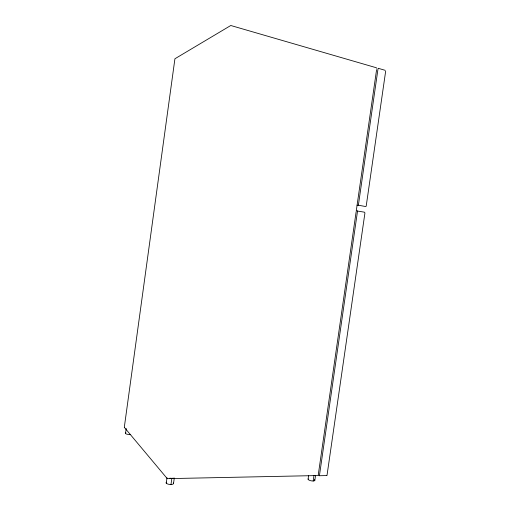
<?xml version="1.0" encoding="UTF-8"?>
<svg xmlns="http://www.w3.org/2000/svg" width="510" height="510" viewBox="0 0 510 510"><rect width="100%" height="100%" fill="white"/><g stroke="black" fill="none" stroke-linecap="round" stroke-linejoin="round"><path stroke-width="0.76" d="M124.306 427.284L174.924 58.765L230.788 25.5L376.316 67.747L376.801 68.295M125.517 433.506L126.212 428.425M166.247 483.168L166.993 477.781M170.99 484.5L171.844 478.323M173.54 483.365L174.286 477.997M308.078 479.17L308.582 475.69M313.172 481.006L313.981 475.416M314.842 480.312L315.543 475.435M356.158 211.656L318.259 474.899L319.419 475.728L326.751 475.575M376.603 69.628L356.267 210.866L364.357 212.166L364.943 212.938L327.006 475.447M319.419 475.728L357.459 211.58A0.689 0.382 -78.7 0 0 357.172 210.885M357.083 205.198L358.377 205.211L378.025 68.761M385.694 70.986L366.225 205.944A0.689 0.574 -86.8 0 1 365.562 206.524L358.377 205.211M167.318 478.654L318.176 475.543M378.242 68.308L385.075 70.291M124.319 427.354L167.235 478.609M314.37 479.668A3.436 1.109 10.8 0 1 311.922 480.936A3.436 1.109 10.8 0 1 308.193 478.896M130.726 434.373A3.124 0.912 5.5 0 1 126.627 434.093A3.124 0.912 5.5 0 1 125.843 432.837M173.349 483.002A3.761 1.358 6.4 0 1 169.53 484.423A3.761 1.358 6.4 0 1 166.47 482.148M173.464 478.099A3.761 1.326 6.4 0 1 169.9 478.176"/></g></svg>
